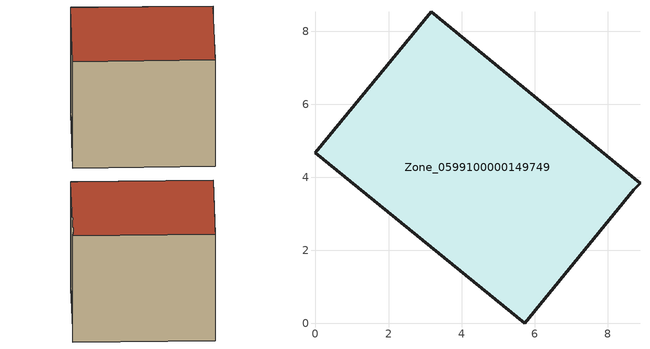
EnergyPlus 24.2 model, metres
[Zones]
Zone_0599100000149749
 floor ground (C_G): 8.71,3.66 5.73,0 0,4.67 3.17,8.54 8.89,3.84 8.84,3.78 z0
 wall outside (C_F): 5.73,0 8.71,3.66 8.84,3.78 8.89,3.84 3.17,8.54 0,4.67 5.73,0 z0:6.69
 roof outside (C_R): 8.84,3.78 8.89,3.84 3.17,8.54 0,4.67 5.73,0 8.71,3.66 z6.69
[BUILDING]
Pand.0599100000149749: North Axis=0; Terrain=City; Loads Convergence Tolerance Value=0.04; Temperature Convergence Tolerance Value=0.4; Solar Distribution=FullExterior; Maximum Number of Warmup Days=25; Minimum Number of Warmup Days=1
[Site:Location]
Rotterdam.The.Hague.AP_ZH_NLD Design_Conditions: Latitude=51.96; Longitude=4.45; Time Zone=1; Elevation=-4.5
[SITE:GROUNDTEMPERATURE:BUILDINGSURFACE]
18, 18, 18, 18, 18, 18, 18, 18, 18, 18, 18, 18
[MATERIAL] Thermal Absorptance=0.9; Solar Absorptance=0.7; Visible Absorptance=0.7
Name | Roughness | Thickness | Conductivity | Density | Specific Heat
G.TC.1946 | MediumSmooth | 0.15 | 1 | 540 | 1210
F.TC.1946 | Rough | 0.3 | 0.857143 | 1920 | 840
R.TC.1946 | MediumRough | 0.2 | 0.909091 | 1500 | 1000
[CONSTRUCTION]
C_G: G.TC.1946
C_F: F.TC.1946
C_R: R.TC.1946
[ZONE]
Zone_0599100000149749: Type=1; Multiplier=1; Ceiling Height=Autocalculate; Volume=Autocalculate; Floor Area=autocalculate; Part of Total Floor Area=Yes
[ZONEINFILTRATION:DESIGNFLOWRATE]
Infil_Zone_0599100000149749: Zone or ZoneList or Space or SpaceList=Zone_0599100000149749; Schedule=AlwaysOn; Design Flow Rate Calculation Method=Flow/Area; Flow Rate per Floor Area=0.003; Constant Term Coefficient=1; Temperature Term Coefficient=0; Velocity Term Coefficient=0; Velocity Squared Term Coefficient=0
[HVACTEMPLATE:ZONE:IDEALLOADSAIRSYSTEM]
Zone_0599100000149749: Maximum Heating Supply Air Temperature=50; Minimum Cooling Supply Air Temperature=13; Maximum Heating Supply Air Humidity Ratio=0.0156; Minimum Cooling Supply Air Humidity Ratio=0.0077; Heating Limit=NoLimit; Cooling Limit=NoLimit; Dehumidification Control Type=ConstantSensibleHeatRatio; Cooling Sensible Heat Ratio=0.7; Dehumidification Setpoint=60; Humidification Control Type=None; Humidification Setpoint=30; Outdoor Air Method=None; Outdoor Air Flow Rate per Person=0.00944; Outdoor Air Flow Rate per Zone Floor Area=0; Outdoor Air Flow Rate per Zone=0; Demand Controlled Ventilation Type=None; Outdoor Air Economizer Type=NoEconomizer; Heat Recovery Type=None; Sensible Heat Recovery Effectiveness=0.7; Latent Heat Recovery Effectiveness=0.65
[ZONECONTROL:THERMOSTAT]
ThermostatControl_Zone_0599100000149749: Zone or ZoneList=Zone_0599100000149749; Control Type Schedule=DualSetpointControlType; Control 1=Thermostat_Zone_0599100000149749; Temperature Difference Between Cutout And Setpoint=0
[THERMOSTATSETPOINT:DUALSETPOINT]
Thermostat_Zone_0599100000149749: Heating Setpoint Temperature Schedule=HeatingSetpoint_Zone_0599100000149749; Cooling Setpoint Temperature Schedule=CoolingSetpoint_Zone_0599100000149749
[SCHEDULE:COMPACT]
HeatingSetpoint_Zone_0599100000149749: Through: 12/31, For: AllDays, Until: 24:00, 21
CoolingSetpoint_Zone_0599100000149749: Through: 12/31, For: AllDays, Until: 24:00, 24
DualSetpointControlType: Through: 12/31, For: AllDays, Until: 24:00, 4
AlwaysOn: Through: 12/31, For: AllDays, Until: 24:00, 1
